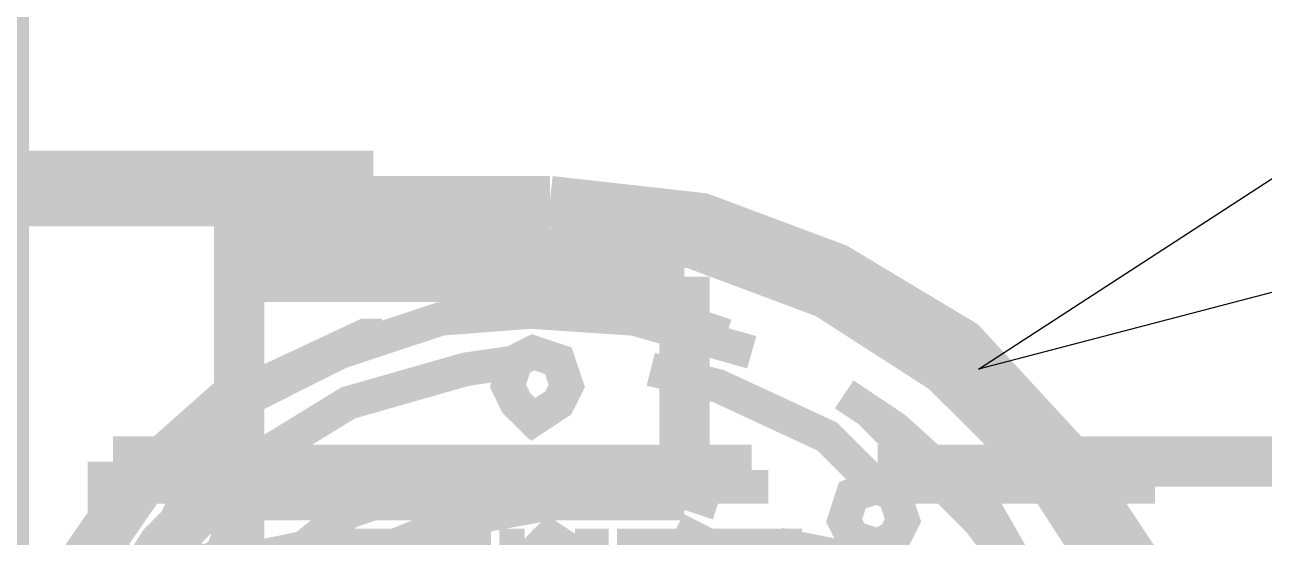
# Model space of a CAD drawing. Extents: x 0.1 to 11.6, y 0.3 to 16.2.
# Drawn here: x 8.0309 to 8.2767, y 8.93 to 9.0317 of the extents above; entities that cross this region are included whole.
import ezdxf

# ---------------------------------------------------------------- set-up
doc = ezdxf.new("R2010")
doc.units = 0
doc.header["$MEASUREMENT"] = 0

msp = doc.modelspace()

# ---------------------------------------------------------------- linework, layer by layer
at = {"color": 0}
for points, const_width in [([(8.02669, 5.91667), (8.02669, 9.22835)], 0.01), ([(8.09999, 9.00168), (8.02669, 9.00168)], 0.01), ([(8.09999, 8.99669), (8.09999, 9.00168)], 0.01), ([(8.08832, 9.00168), (8.08832, 8.99669)], 0.00667), ([(8.095, 8.99669), (8.095, 9.00168)], 0.00667), ([(8.09999, 8.99669), (8.02669, 8.99669)], 0.01), ([(8.07335, 8.99001), (8.07335, 8.99669)], 0.01), ([(8.13499, 8.99669), (8.07335, 8.99669)], 0.01), ([(8.13499, 8.73665), (8.16499, 8.74001), (8.19168, 8.74832), (8.21669, 8.76497), (8.23665, 8.785), (8.25331, 8.81), (8.26167, 8.83664), (8.26497, 8.86664), (8.26167, 8.89501), (8.25331, 8.92165), (8.23665, 8.94667), (8.21669, 8.96832), (8.19168, 8.98335), (8.16499, 8.99333), (8.13499, 8.99669)], 0.01), ([(8.08003, 8.99669), (8.08003, 8.99001)], 0.00667), ([(8.095, 8.99001), (8.095, 8.99669)], 0.00667), ([(8.07335, 8.99001), (8.07335, 8.98167)], 0.01), ([(8.13499, 8.99001), (8.07335, 8.99001)], 0.01), ([(8.13499, 8.74164), (8.16336, 8.74501), (8.19, 8.75331), (8.21332, 8.76833), (8.23335, 8.78836), (8.24832, 8.81168), (8.25667, 8.83832), (8.25999, 8.86664), (8.25667, 8.89333), (8.24832, 8.91997), (8.23335, 8.94336), (8.21332, 8.96332), (8.19, 8.97835), (8.16336, 8.98833), (8.13499, 8.99001)], 0.01), ([(8.07335, 8.98167), (8.16168, 8.98167)], 0.01), ([(8.07335, 8.94835), (8.07335, 8.98167)], 0.01), ([(8.16168, 8.94835), (8.16168, 8.98167)], 0.01), ([(8.13499, 8.97499), (8.11333, 8.97331), (8.09332, 8.96669), (8.07335, 8.95665)], 0.00667), ([(8.17503, 8.96669), (8.15169, 8.97331), (8.12668, 8.97499)], 0.00667), ([(8.16997, 8.97), (8.16, 8.97331), (8.13499, 8.97499)], 0.00667), ([(8.10167, 8.97), (8.09831, 8.97), (8.07335, 8.95833)], 0.00667), ([(8.12999, 8.965), (8.11833, 8.96332), (8.095, 8.95665), (8.07335, 8.94336)], 0.00667), ([(8.19997, 8.94), (8.19, 8.94997), (8.16835, 8.96001), (8.155, 8.96332)], 0.00667), ([(8.07335, 8.95833), (8.05832, 8.94499)], 0.01), ([(8.07335, 8.95665), (8.05333, 8.94), (8.03836, 8.91835), (8.02832, 8.89333), (8.02669, 8.86664)], 0.01), ([(8.22835, 8.92333), (8.22168, 8.935), (8.20335, 8.95167), (8.19336, 8.95833)], 0.00667), ([(8.22, 8.93332), (8.19997, 8.95335), (8.19835, 8.95503)], 0.00667), ([(8.07335, 8.94336), (8.07335, 8.94835)], 0.01), ([(8.16168, 8.94336), (8.16168, 8.94835)], 0.01), ([(8.07335, 8.94336), (8.05832, 8.92833), (8.04665, 8.91), (8.03836, 8.88835), (8.03668, 8.86664)], 0.01), ([(8.04833, 8.94499), (8.06, 8.94499)], 0.01), ([(8.04833, 8.935), (8.04833, 8.94499)], 0.01), ([(8.05832, 8.94499), (8.04833, 8.93332)], 0.00667), ([(8.06, 8.94499), (8.09831, 8.94499)], 0.00667), ([(8.07335, 8.94336), (8.16168, 8.94336)], 0.01), ([(8.07335, 8.93832), (8.07335, 8.94336)], 0.01), ([(8.16835, 8.93668), (8.15332, 8.94168), (8.13336, 8.94499), (8.12169, 8.94336)], 0.00667), ([(8.12332, 8.94499), (8.17503, 8.94499)], 0.00667), ([(8.16168, 8.93832), (8.16168, 8.94336)], 0.01), ([(8.19997, 8.94499), (8.23833, 8.94499)], 0.00667), ([(8.23833, 8.94499), (8.41667, 8.94499)], 0.01), ([(8.08165, 8.94336), (8.08165, 8.93832)], 0.00667), ([(8.10167, 8.93832), (8.10167, 8.94336)], 0.00667), ([(8.13499, 8.94336), (8.13499, 8.93832)], 0.00667), ([(8.15332, 8.93832), (8.15332, 8.94336)], 0.00667), ([(8.10335, 8.94), (8.04833, 8.94)], 0.00667), ([(8.07335, 8.93832), (8.16168, 8.93832)], 0.01), ([(8.07335, 8.93832), (8.07335, 8.89665)], 0.01), ([(8.17833, 8.94), (8.12831, 8.94)], 0.00667), ([(8.25499, 8.94), (8.20335, 8.94)], 0.00667), ([(8.04833, 8.93332), (8.03331, 8.91168), (8.02669, 8.88667)], 0.01), ([(8.04833, 8.935), (8.04833, 8.93164)], 0.01), ([(8.09999, 8.93668), (8.095, 8.935), (8.07835, 8.92165), (8.065, 8.905)], 0.00667), ([(8.13499, 8.93668), (8.11664, 8.93332), (8.09999, 8.92665), (8.09, 8.91997)], 0.00667), ([(8.23665, 8.91168), (8.22, 8.93332)], 0.00667), ([(8.04833, 8.93164), (8.04833, 8.92165)], 0.00667), ([(8.10667, 8.92333), (8.10499, 8.92333), (8.10499, 8.92503), (8.10335, 8.92333)], 0.00667), ([(8.19667, 8.90169), (8.185, 8.91499), (8.16997, 8.92665), (8.16, 8.93164)], 0.00667), ([(8.09668, 8.92503), (8.08832, 8.92833), (8.08003, 8.92665), (8.07497, 8.92165), (8.07335, 8.91336), (8.07667, 8.905)], 0.00667), ([(8.08664, 8.92833), (8.12332, 8.92833)], 0.00667), ([(8.12999, 8.92833), (8.125, 8.92833)], 0.00667), ([(8.125, 8.92833), (8.125, 8.92665)], 0.00667), ([(8.12999, 8.92665), (8.12999, 8.92833)], 0.00667), ([(8.13167, 8.92833), (8.13167, 8.92665)], 0.00667), ([(8.13336, 8.92833), (8.13167, 8.92833)], 0.00667), ([(8.13499, 8.92665), (8.13336, 8.92833)], 0.00667), ([(8.13667, 8.92833), (8.13667, 8.92665)], 0.00667), ([(8.13835, 8.92833), (8.13667, 8.92833)], 0.00667), ([(8.13835, 8.92665), (8.13835, 8.92833)], 0.00667), ([(8.14665, 8.92833), (8.13997, 8.92833)], 0.00667), ([(8.13997, 8.92833), (8.13997, 8.92665)], 0.00667), ([(8.14665, 8.92665), (8.14665, 8.92833)], 0.00667), ([(8.14833, 8.92833), (8.185, 8.92833)], 0.00667), ([(8.19336, 8.905), (8.19835, 8.91336), (8.19667, 8.92165), (8.19, 8.92665), (8.18164, 8.92833), (8.17503, 8.92503)], 0.00667), ([(8.095, 8.91997), (8.09169, 8.92503), (8.08664, 8.92665), (8.08165, 8.92503), (8.07835, 8.91997)], 0.00667), ([(8.19168, 8.91997), (8.19, 8.92503), (8.185, 8.92665), (8.17833, 8.92503), (8.17665, 8.91997)], 0.00667)]:
    msp.add_lwpolyline(points, dxfattribs=dict(at, const_width=const_width))
msp.add_lwpolyline([(8.29665, 8.98335), (8.22, 8.96332), (8.28668, 9.00667), (8.29665, 8.98335)], close=True, dxfattribs=at)
at = {"color": 0, "const_width": 0.00667}
for points in [[(8.13167, 8.95335), (8.13667, 8.95665), (8.13835, 8.96001), (8.13667, 8.965), (8.13167, 8.96669), (8.12831, 8.965), (8.12668, 8.96001), (8.12831, 8.95665), (8.13167, 8.95335)], [(8.19997, 8.92833), (8.20335, 8.93001), (8.20503, 8.93332), (8.20335, 8.93832), (8.19997, 8.94), (8.19499, 8.93832), (8.19336, 8.93332), (8.19499, 8.93001), (8.19997, 8.92833)], [(8.06668, 8.92503), (8.06999, 8.92665), (8.07167, 8.93164), (8.06999, 8.935), (8.06668, 8.93832), (8.06168, 8.935), (8.06, 8.93164), (8.06168, 8.92665), (8.06668, 8.92503)], [(8.13499, 8.91667), (8.13997, 8.91835), (8.14165, 8.92333), (8.13997, 8.92665), (8.13499, 8.93001), (8.13167, 8.92665), (8.12999, 8.92333), (8.13167, 8.91835), (8.13499, 8.91667)]]:
    msp.add_lwpolyline(points, close=True, dxfattribs=at)

doc.saveas('drawing.dxf')
